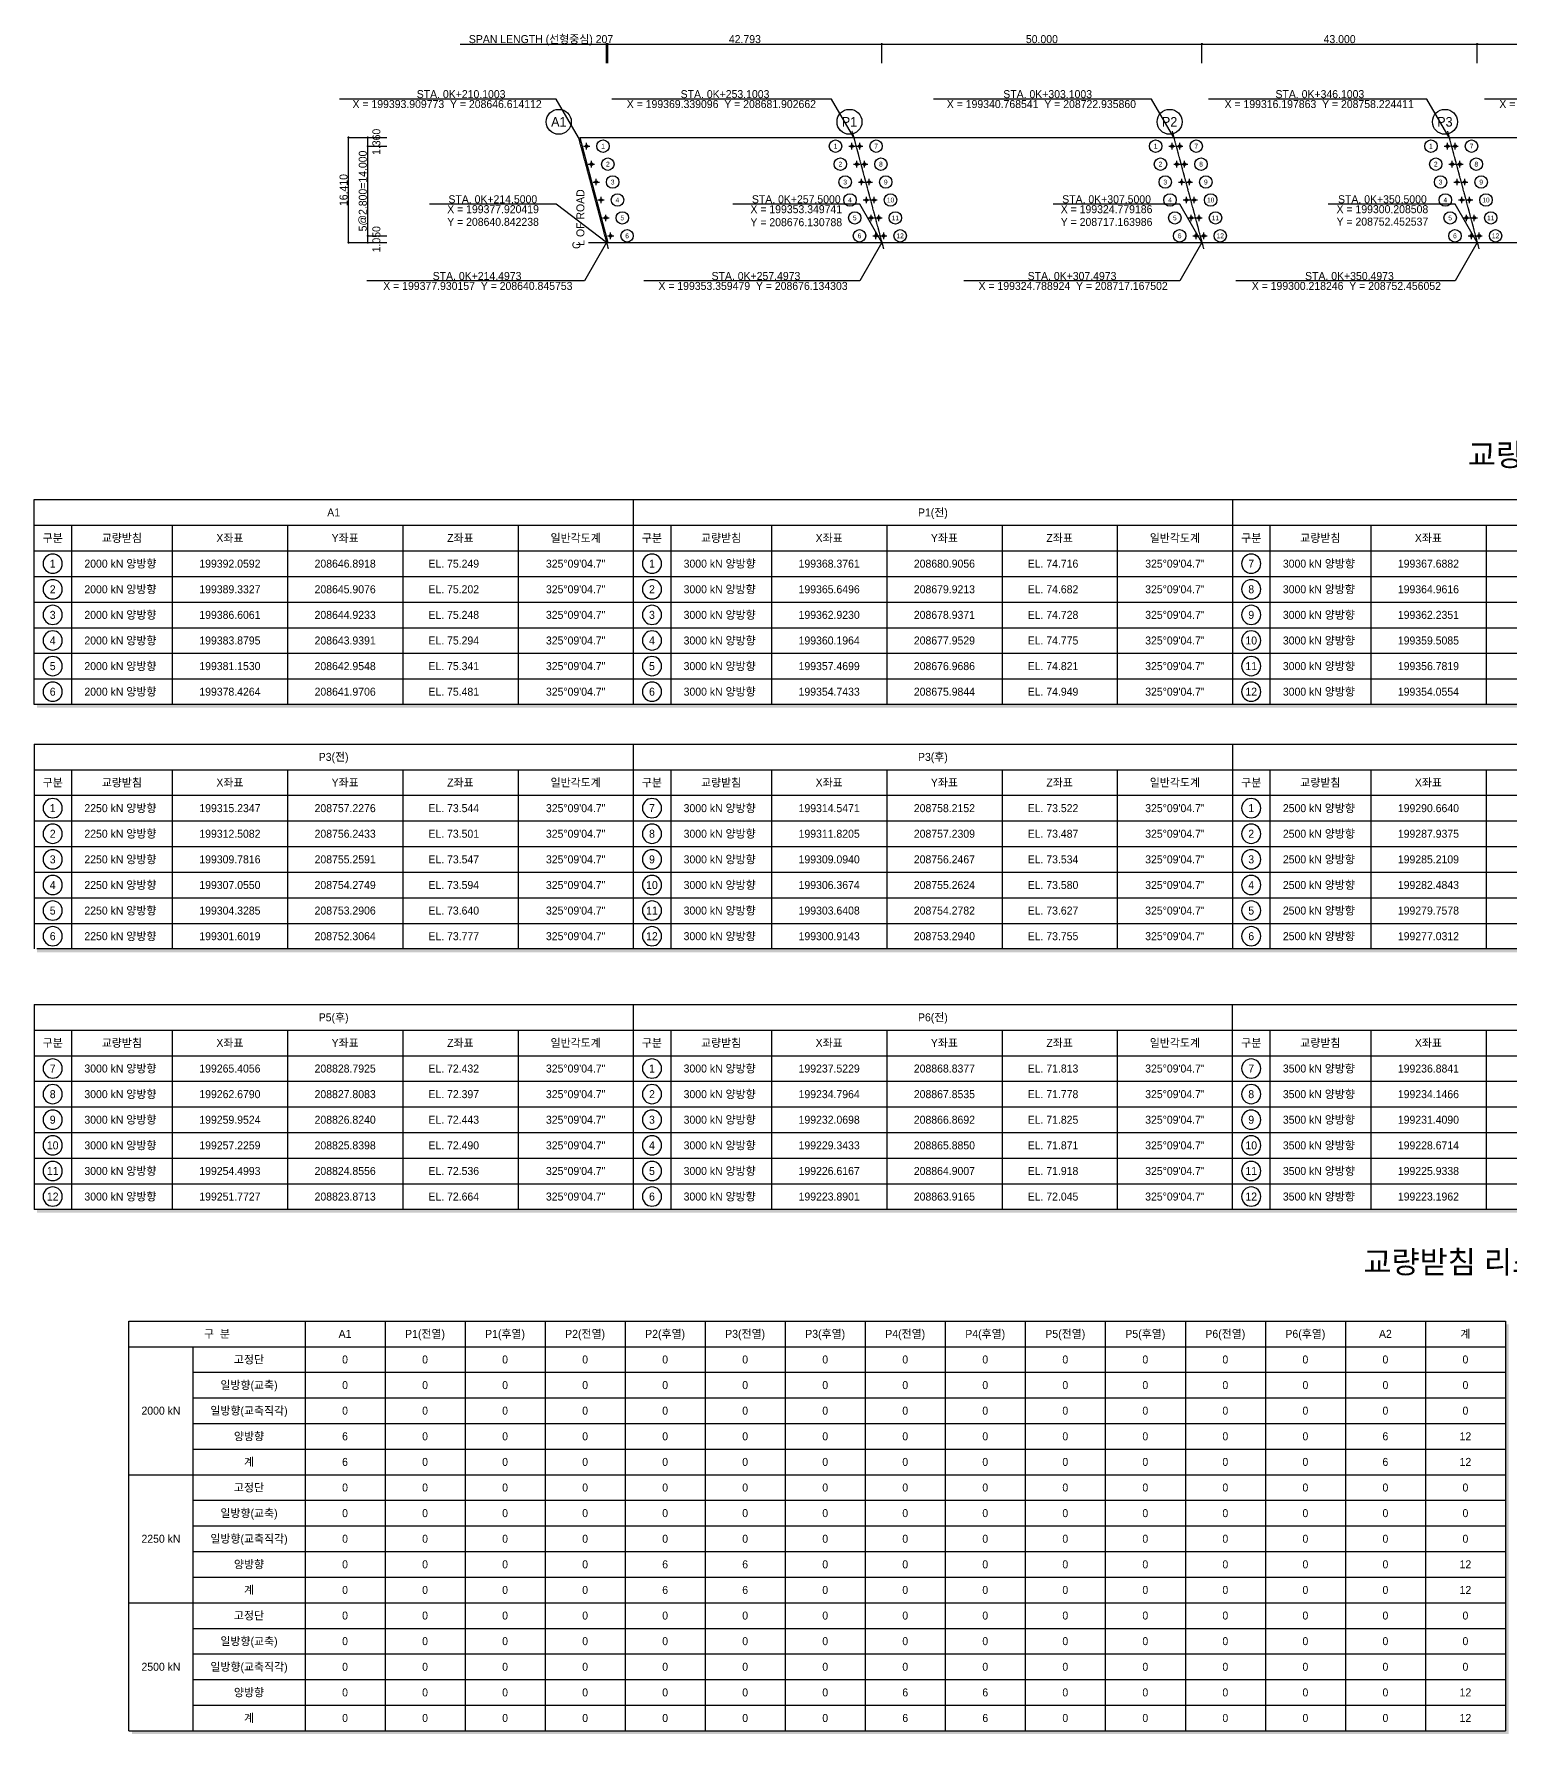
# Model space of a CAD drawing. Header units: metres. Extents: x 0 to 78075, y 0 to 44255.
# Drawn here: x 0 to 38450, y 0 to 44255 of the extents above; entities that cross this region are included whole.
import ezdxf
from ezdxf.enums import TextEntityAlignment as Align

# ---------------------------------------------------------------- set-up
doc = ezdxf.new("R2010")
doc.units = ezdxf.units.M
doc.header["$LTSCALE"] = 8
doc.linetypes.add('A-CENTR01', pattern=[2, 1.25, -0.25, 0.25, -0.25])
for name, color, linetype in [('CS-CNTL', 1, 'A-CENTR01'), ('CS-CONC-LEAN', 3, 'Continuous'), ('CS-CONC-MAJR', 4, 'Continuous'), ('CS-DIML', 1, 'Continuous'), ('CS-DIMT', 3, 'Continuous'), ('CS-LEAD', 1, 'Continuous'), ('CS-SYMB', 3, 'Continuous'), ('CS-TABL-LIN1', 4, 'Continuous'), ('CS-TABL-LIN2', 1, 'Continuous'), ('CS-TABL-TEX2', 3, 'Continuous'), ('CS-TEXT', 3, 'Continuous'), ('CZ-TEX1', 6, 'Continuous')]:
    doc.layers.add(name, color=color, linetype=linetype)
doc.styles.add('A_STANDARD', font='')
doc.styles.get('A_STANDARD').set_extended_font_data('Dotum')

# ---------------------------------------------------------------- blocks, each defined once
blk = doc.blocks.new('CXDIMDT2')
at = {"layer": 'CS-DIML', "const_width": 0.5}
blk.add_lwpolyline([(0.25, 0, 1), (-0.25, 0, 1)], format="xyb", close=True, dxfattribs=at)

msp = doc.modelspace()

# ---------------------------------------------------------------- linework, layer by layer
at = {"layer": 'CS-CNTL'}
for p, q in [((21294, 41728), (22116, 38659)), ((29627, 41728), (30449, 38659)), ((36794, 41728), (37616, 38659)), ((14172, 41561), (14949, 38659)), ((14439, 38824), (67870, 38824))]:
    msp.add_line(p, q, dxfattribs=at)
at = {"layer": 'CS-CONC-LEAN'}
for p, q in [((14303, 41334), (14469, 41334)), ((14386, 41251), (14386, 41418)), ((21210, 41334), (21377, 41334)), ((21294, 41251), (21294, 41418)), ((21411, 41334), (21578, 41334)), ((21494, 41251), (21494, 41418)), ((29544, 41334), (29710, 41334)), ((29627, 41251), (29627, 41418)), ((29744, 41334), (29911, 41334)), ((29828, 41251), (29828, 41418)), ((36710, 41334), (36877, 41334)), ((36794, 41251), (36794, 41418)), ((36911, 41334), (37078, 41334)), ((36994, 41251), (36994, 41418)), ((14428, 40868), (14594, 40868)), ((14511, 40784), (14511, 40951)), ((21335, 40868), (21502, 40868)), ((21419, 40784), (21419, 40951)), ((21536, 40868), (21703, 40868)), ((21619, 40784), (21619, 40951)), ((29669, 40868), (29835, 40868)), ((29752, 40784), (29752, 40951)), ((29869, 40868), (30036, 40868)), ((29953, 40784), (29953, 40951)), ((36835, 40868), (37002, 40868)), ((36919, 40784), (36919, 40951)), ((37036, 40868), (37203, 40868)), ((37119, 40784), (37119, 40951)), ((14553, 40401), (14719, 40401)), ((14636, 40318), (14636, 40484)), ((21460, 40401), (21627, 40401)), ((21544, 40318), (21544, 40484)), ((21661, 40401), (21828, 40401)), ((21744, 40318), (21744, 40484)), ((29794, 40401), (29960, 40401)), ((29877, 40318), (29877, 40484)), ((29994, 40401), (30161, 40401)), ((30078, 40318), (30078, 40484)), ((36960, 40401), (37127, 40401)), ((37044, 40318), (37044, 40484)), ((37161, 40401), (37328, 40401)), ((37244, 40318), (37244, 40484)), ((14678, 39934), (14844, 39934)), ((14761, 39851), (14761, 40018)), ((21585, 39934), (21752, 39934)), ((21669, 39851), (21669, 40018)), ((21786, 39934), (21953, 39934)), ((21869, 39851), (21869, 40018)), ((29919, 39934), (30085, 39934)), ((30002, 39851), (30002, 40018)), ((30119, 39934), (30286, 39934)), ((30203, 39851), (30203, 40018)), ((37085, 39934), (37252, 39934)), ((37169, 39851), (37169, 40018)), ((37286, 39934), (37453, 39934)), ((37369, 39851), (37369, 40018)), ((14803, 39468), (14969, 39468)), ((14886, 39384), (14886, 39551)), ((21710, 39468), (21877, 39468)), ((21794, 39384), (21794, 39551)), ((21911, 39468), (22078, 39468)), ((21994, 39384), (21994, 39551)), ((30044, 39468), (30210, 39468)), ((30127, 39384), (30127, 39551)), ((30244, 39468), (30411, 39468)), ((30328, 39384), (30328, 39551)), ((37211, 39468), (37377, 39468)), ((37294, 39384), (37294, 39551)), ((37411, 39468), (37578, 39468)), ((37494, 39384), (37494, 39551)), ((14928, 39001), (15094, 39001)), ((15011, 38918), (15011, 39084)), ((21836, 39001), (22002, 39001)), ((21919, 38918), (21919, 39084)), ((22036, 39001), (22203, 39001)), ((22120, 38918), (22120, 39084)), ((30169, 39001), (30336, 39001)), ((30252, 38918), (30252, 39084)), ((30369, 39001), (30536, 39001)), ((30453, 38918), (30453, 39084)), ((37336, 39001), (37502, 39001)), ((37419, 38918), (37419, 39084)), ((37536, 39001), (37703, 39001)), ((37619, 38918), (37619, 39084))]:
    msp.add_line(p, q, dxfattribs=at)
for centre in [(14386, 41334), (21294, 41334), (21494, 41334), (29627, 41334), (29828, 41334), (36794, 41334), (36994, 41334), (14511, 40868), (21419, 40868), (21619, 40868), (29752, 40868), (29953, 40868), (36919, 40868), (37119, 40868), (14636, 40401), (21544, 40401), (21744, 40401), (29877, 40401), (30078, 40401), (37044, 40401), (37244, 40401), (14761, 39934), (21669, 39934), (21869, 39934), (30002, 39934), (30203, 39934), (37169, 39934), (37369, 39934), (14886, 39468), (21794, 39468), (21994, 39468), (30127, 39468), (30328, 39468), (37294, 39468), (37494, 39468), (15011, 39001), (21919, 39001), (22120, 39001), (30252, 39001), (30453, 39001), (37419, 39001), (37619, 39001)]:
    msp.add_circle(centre, 33.3, dxfattribs=at)
for points in [[(14303, 41334), (14328, 41326), (14303, 41334), (14328, 41343)], [(14386, 41418), (14378, 41393), (14386, 41418), (14394, 41393)], [(14386, 41251), (14378, 41276), (14386, 41251), (14394, 41276)], [(14469, 41334), (14444, 41326), (14469, 41334), (14444, 41343)], [(21210, 41334), (21235, 41326), (21210, 41334), (21235, 41343)], [(21294, 41418), (21285, 41393), (21294, 41418), (21302, 41393)], [(21294, 41251), (21285, 41276), (21294, 41251), (21302, 41276)], [(21377, 41334), (21352, 41326), (21377, 41334), (21352, 41343)], [(21411, 41334), (21436, 41326), (21411, 41334), (21436, 41343)], [(21494, 41418), (21486, 41393), (21494, 41418), (21503, 41393)], [(21494, 41251), (21486, 41276), (21494, 41251), (21503, 41276)], [(21578, 41334), (21553, 41326), (21578, 41334), (21553, 41343)], [(29544, 41334), (29569, 41326), (29544, 41334), (29569, 41343)], [(29627, 41418), (29619, 41393), (29627, 41418), (29635, 41393)], [(29627, 41251), (29619, 41276), (29627, 41251), (29635, 41276)], [(29710, 41334), (29685, 41326), (29710, 41334), (29685, 41343)], [(29744, 41334), (29769, 41326), (29744, 41334), (29769, 41343)], [(29828, 41418), (29819, 41393), (29828, 41418), (29836, 41393)], [(29828, 41251), (29819, 41276), (29828, 41251), (29836, 41276)], [(29911, 41334), (29886, 41326), (29911, 41334), (29886, 41343)], [(36710, 41334), (36735, 41326), (36710, 41334), (36735, 41343)], [(36794, 41418), (36785, 41393), (36794, 41418), (36802, 41393)], [(36794, 41251), (36785, 41276), (36794, 41251), (36802, 41276)], [(36877, 41334), (36852, 41326), (36877, 41334), (36852, 41343)], [(36911, 41334), (36936, 41326), (36911, 41334), (36936, 41343)], [(36994, 41418), (36986, 41393), (36994, 41418), (37003, 41393)], [(36994, 41251), (36986, 41276), (36994, 41251), (37003, 41276)], [(37078, 41334), (37053, 41326), (37078, 41334), (37053, 41343)], [(14428, 40868), (14453, 40859), (14428, 40868), (14453, 40876)], [(14511, 40951), (14503, 40926), (14511, 40951), (14519, 40926)], [(14511, 40784), (14503, 40809), (14511, 40784), (14519, 40809)], [(14594, 40868), (14569, 40859), (14594, 40868), (14569, 40876)], [(21335, 40868), (21360, 40859), (21335, 40868), (21360, 40876)], [(21419, 40951), (21410, 40926), (21419, 40951), (21427, 40926)], [(21419, 40784), (21410, 40809), (21419, 40784), (21427, 40809)], [(21502, 40868), (21477, 40859), (21502, 40868), (21477, 40876)], [(21536, 40868), (21561, 40859), (21536, 40868), (21561, 40876)], [(21619, 40951), (21611, 40926), (21619, 40951), (21628, 40926)], [(21619, 40784), (21611, 40809), (21619, 40784), (21628, 40809)], [(21703, 40868), (21678, 40859), (21703, 40868), (21678, 40876)], [(29669, 40868), (29694, 40859), (29669, 40868), (29694, 40876)], [(29752, 40951), (29744, 40926), (29752, 40951), (29760, 40926)], [(29752, 40784), (29744, 40809), (29752, 40784), (29760, 40809)], [(29835, 40868), (29810, 40859), (29835, 40868), (29810, 40876)], [(29869, 40868), (29894, 40859), (29869, 40868), (29894, 40876)], [(29953, 40951), (29944, 40926), (29953, 40951), (29961, 40926)], [(29953, 40784), (29944, 40809), (29953, 40784), (29961, 40809)], [(30036, 40868), (30011, 40859), (30036, 40868), (30011, 40876)], [(36835, 40868), (36860, 40859), (36835, 40868), (36860, 40876)], [(36919, 40951), (36910, 40926), (36919, 40951), (36927, 40926)], [(36919, 40784), (36910, 40809), (36919, 40784), (36927, 40809)], [(37002, 40868), (36977, 40859), (37002, 40868), (36977, 40876)], [(37036, 40868), (37061, 40859), (37036, 40868), (37061, 40876)], [(37119, 40951), (37111, 40926), (37119, 40951), (37128, 40926)], [(37119, 40784), (37111, 40809), (37119, 40784), (37128, 40809)], [(37203, 40868), (37178, 40859), (37203, 40868), (37178, 40876)], [(14553, 40401), (14578, 40393), (14553, 40401), (14578, 40409)], [(14636, 40484), (14628, 40459), (14636, 40484), (14644, 40459)], [(14636, 40318), (14628, 40343), (14636, 40318), (14644, 40343)], [(14719, 40401), (14694, 40393), (14719, 40401), (14694, 40409)], [(21460, 40401), (21485, 40393), (21460, 40401), (21485, 40409)], [(21544, 40484), (21535, 40459), (21544, 40484), (21552, 40459)], [(21544, 40318), (21535, 40343), (21544, 40318), (21552, 40343)], [(21627, 40401), (21602, 40393), (21627, 40401), (21602, 40409)], [(21661, 40401), (21686, 40393), (21661, 40401), (21686, 40409)], [(21744, 40484), (21736, 40459), (21744, 40484), (21753, 40459)], [(21744, 40318), (21736, 40343), (21744, 40318), (21753, 40343)], [(21828, 40401), (21803, 40393), (21828, 40401), (21803, 40409)], [(29794, 40401), (29819, 40393), (29794, 40401), (29819, 40409)], [(29877, 40484), (29869, 40459), (29877, 40484), (29885, 40459)], [(29877, 40318), (29869, 40343), (29877, 40318), (29885, 40343)], [(29960, 40401), (29935, 40393), (29960, 40401), (29935, 40409)], [(29994, 40401), (30019, 40393), (29994, 40401), (30019, 40409)], [(30078, 40484), (30069, 40459), (30078, 40484), (30086, 40459)], [(30078, 40318), (30069, 40343), (30078, 40318), (30086, 40343)], [(30161, 40401), (30136, 40393), (30161, 40401), (30136, 40409)], [(36960, 40401), (36985, 40393), (36960, 40401), (36985, 40409)], [(37044, 40484), (37035, 40459), (37044, 40484), (37052, 40459)], [(37044, 40318), (37035, 40343), (37044, 40318), (37052, 40343)], [(37127, 40401), (37102, 40393), (37127, 40401), (37102, 40409)], [(37161, 40401), (37186, 40393), (37161, 40401), (37186, 40409)], [(37244, 40484), (37236, 40459), (37244, 40484), (37253, 40459)], [(37244, 40318), (37236, 40343), (37244, 40318), (37253, 40343)], [(37328, 40401), (37303, 40393), (37328, 40401), (37303, 40409)], [(14678, 39934), (14703, 39926), (14678, 39934), (14703, 39943)], [(14761, 40018), (14753, 39993), (14761, 40018), (14769, 39993)], [(14761, 39851), (14753, 39876), (14761, 39851), (14769, 39876)], [(14844, 39934), (14819, 39926), (14844, 39934), (14819, 39943)], [(21585, 39934), (21610, 39926), (21585, 39934), (21610, 39943)], [(21669, 40018), (21660, 39993), (21669, 40018), (21677, 39993)], [(21669, 39851), (21660, 39876), (21669, 39851), (21677, 39876)], [(21752, 39934), (21727, 39926), (21752, 39934), (21727, 39943)], [(21786, 39934), (21811, 39926), (21786, 39934), (21811, 39943)], [(21869, 40018), (21861, 39993), (21869, 40018), (21878, 39993)], [(21869, 39851), (21861, 39876), (21869, 39851), (21878, 39876)], [(21953, 39934), (21928, 39926), (21953, 39934), (21928, 39943)], [(29919, 39934), (29944, 39926), (29919, 39934), (29944, 39943)], [(30002, 40018), (29994, 39993), (30002, 40018), (30010, 39993)], [(30002, 39851), (29994, 39876), (30002, 39851), (30010, 39876)], [(30085, 39934), (30060, 39926), (30085, 39934), (30060, 39943)], [(30119, 39934), (30144, 39926), (30119, 39934), (30144, 39943)], [(30203, 40018), (30194, 39993), (30203, 40018), (30211, 39993)], [(30203, 39851), (30194, 39876), (30203, 39851), (30211, 39876)], [(30286, 39934), (30261, 39926), (30286, 39934), (30261, 39943)], [(37085, 39934), (37110, 39926), (37085, 39934), (37110, 39943)], [(37169, 40018), (37160, 39993), (37169, 40018), (37177, 39993)], [(37169, 39851), (37160, 39876), (37169, 39851), (37177, 39876)], [(37252, 39934), (37227, 39926), (37252, 39934), (37227, 39943)], [(37286, 39934), (37311, 39926), (37286, 39934), (37311, 39943)], [(37369, 40018), (37361, 39993), (37369, 40018), (37378, 39993)], [(37369, 39851), (37361, 39876), (37369, 39851), (37378, 39876)], [(37453, 39934), (37428, 39926), (37453, 39934), (37428, 39943)], [(14803, 39468), (14828, 39459), (14803, 39468), (14828, 39476)], [(14886, 39551), (14878, 39526), (14886, 39551), (14894, 39526)], [(14886, 39384), (14878, 39409), (14886, 39384), (14894, 39409)], [(14969, 39468), (14944, 39459), (14969, 39468), (14944, 39476)], [(21710, 39468), (21735, 39459), (21710, 39468), (21735, 39476)], [(21794, 39551), (21785, 39526), (21794, 39551), (21802, 39526)], [(21794, 39384), (21785, 39409), (21794, 39384), (21802, 39409)], [(21877, 39468), (21852, 39459), (21877, 39468), (21852, 39476)], [(21911, 39468), (21936, 39459), (21911, 39468), (21936, 39476)], [(21994, 39551), (21986, 39526), (21994, 39551), (22003, 39526)], [(21994, 39384), (21986, 39409), (21994, 39384), (22003, 39409)], [(22078, 39468), (22053, 39459), (22078, 39468), (22053, 39476)], [(30044, 39468), (30069, 39459), (30044, 39468), (30069, 39476)], [(30127, 39551), (30119, 39526), (30127, 39551), (30135, 39526)], [(30127, 39384), (30119, 39409), (30127, 39384), (30135, 39409)], [(30210, 39468), (30185, 39459), (30210, 39468), (30185, 39476)], [(30244, 39468), (30269, 39459), (30244, 39468), (30269, 39476)], [(30328, 39551), (30319, 39526), (30328, 39551), (30336, 39526)], [(30328, 39384), (30319, 39409), (30328, 39384), (30336, 39409)], [(30411, 39468), (30386, 39459), (30411, 39468), (30386, 39476)], [(37211, 39468), (37236, 39459), (37211, 39468), (37236, 39476)], [(37294, 39551), (37286, 39526), (37294, 39551), (37302, 39526)], [(37294, 39384), (37286, 39409), (37294, 39384), (37302, 39409)], [(37377, 39468), (37352, 39459), (37377, 39468), (37352, 39476)], [(37411, 39468), (37436, 39459), (37411, 39468), (37436, 39476)], [(37494, 39551), (37486, 39526), (37494, 39551), (37503, 39526)], [(37494, 39384), (37486, 39409), (37494, 39384), (37503, 39409)], [(37578, 39468), (37553, 39459), (37578, 39468), (37553, 39476)], [(14928, 39001), (14953, 38993), (14928, 39001), (14953, 39009)], [(15011, 39084), (15003, 39059), (15011, 39084), (15019, 39059)], [(15094, 39001), (15069, 38993), (15094, 39001), (15069, 39009)], [(21836, 39001), (21861, 38993), (21836, 39001), (21861, 39009)], [(21919, 39084), (21911, 39059), (21919, 39084), (21927, 39059)], [(22002, 39001), (21977, 38993), (22002, 39001), (21977, 39009)], [(22036, 39001), (22061, 38993), (22036, 39001), (22061, 39009)], [(22120, 39084), (22111, 39059), (22120, 39084), (22128, 39059)], [(22203, 39001), (22178, 38993), (22203, 39001), (22178, 39009)], [(30169, 39001), (30194, 38993), (30169, 39001), (30194, 39009)], [(30252, 39084), (30244, 39059), (30252, 39084), (30261, 39059)], [(30336, 39001), (30311, 38993), (30336, 39001), (30311, 39009)], [(30369, 39001), (30394, 38993), (30369, 39001), (30394, 39009)], [(30453, 39084), (30444, 39059), (30453, 39084), (30461, 39059)], [(30536, 39001), (30511, 38993), (30536, 39001), (30511, 39009)], [(37336, 39001), (37361, 38993), (37336, 39001), (37361, 39009)], [(37419, 39084), (37411, 39059), (37419, 39084), (37427, 39059)], [(37502, 39001), (37477, 38993), (37502, 39001), (37477, 39009)], [(37536, 39001), (37561, 38993), (37536, 39001), (37561, 39009)], [(37619, 39084), (37611, 39059), (37619, 39084), (37628, 39059)], [(37703, 39001), (37678, 38993), (37703, 39001), (37678, 39009)], [(15011, 38918), (15003, 38943), (15011, 38918), (15019, 38943)], [(21919, 38918), (21911, 38943), (21919, 38918), (21927, 38943)], [(22120, 38918), (22111, 38943), (22120, 38918), (22128, 38943)], [(30252, 38918), (30244, 38943), (30252, 38918), (30261, 38943)], [(30453, 38918), (30444, 38943), (30453, 38918), (30461, 38943)], [(37419, 38918), (37411, 38943), (37419, 38918), (37427, 38943)], [(37619, 38918), (37611, 38943), (37619, 38918), (37628, 38943)]]:
    msp.add_solid(points, dxfattribs=at)
at = {"layer": 'CS-CONC-MAJR'}
for p, q in [((14206, 41561), (59505, 41561)), ((14206, 41561), (14573, 40193)), ((14206, 41561), (59496, 41561)), ((14573, 40193), (14939, 38826)), ((14939, 38826), (60238, 38826))]:
    msp.add_line(p, q, dxfattribs=at)
at = {"layer": 'CS-DIML'}
for p, q in [((11093, 43993), (14905, 43993)), ((14905, 43493), (14905, 44018)), ((14905, 43993), (14939, 43993)), ((14939, 43493), (14939, 44018)), ((14939, 43993), (22072, 43993)), ((22072, 43493), (22072, 44018)), ((22072, 43993), (30405, 43993)), ((30405, 43493), (30405, 44018)), ((30405, 43993), (37572, 43993)), ((37572, 43493), (37572, 44018)), ((37572, 43993), (44738, 43993)), ((13594, 42561), (7949, 42561)), ((14172, 41561), (13594, 42561)), ((20761, 42561), (15042, 42561)), ((21338, 41561), (20761, 42561)), ((29094, 42561), (23417, 42561)), ((29672, 41561), (29094, 42561)), ((36261, 42561), (30579, 42561)), ((36838, 41561), (36261, 42561)), ((43428, 42561), (37762, 42561)), ((8187, 38826), (8187, 41561)), ((8187, 41561), (8687, 41561)), ((8687, 41334), (8687, 41561)), ((8687, 41561), (9187, 41561)), ((8687, 39001), (8687, 41334)), ((8687, 41334), (9187, 41334)), ((13594, 39824), (10294, 39824)), ((14905, 38824), (13594, 39824)), ((21494, 39824), (18194, 39824)), ((22072, 38824), (21494, 39824)), ((29828, 39824), (26528, 39824)), ((30405, 38824), (29828, 39824)), ((36994, 39824), (33694, 39824)), ((37572, 38824), (36994, 39824)), ((8687, 38826), (8687, 39001)), ((8687, 39001), (9187, 39001)), ((8187, 38826), (9187, 38826)), ((8504, 38826), (8687, 38826)), ((14904, 38826), (14327, 37826)), ((22071, 38826), (21494, 37826)), ((30404, 38826), (29827, 37826)), ((37571, 38826), (36994, 37826)), ((14327, 37826), (8665, 37826)), ((21494, 37826), (15878, 37826)), ((29827, 37826), (24208, 37826)), ((36994, 37826), (31290, 37826))]:
    msp.add_line(p, q, dxfattribs=at)
for points in [[(14172, 41561), (14133, 41665), (14172, 41561), (14101, 41647)], [(21338, 41561), (21299, 41665), (21338, 41561), (21267, 41647)], [(29672, 41561), (29633, 41665), (29672, 41561), (29601, 41647)], [(36838, 41561), (36799, 41665), (36838, 41561), (36767, 41647)], [(14905, 38824), (14829, 38905), (14905, 38824), (14806, 38876)], [(14904, 38826), (14834, 38740), (14904, 38826), (14865, 38721)], [(22071, 38826), (22000, 38740), (22071, 38826), (22032, 38721)], [(22072, 38824), (22032, 38929), (22072, 38824), (22001, 38910)], [(30405, 38824), (30366, 38929), (30405, 38824), (30334, 38910)], [(30404, 38826), (30334, 38740), (30404, 38826), (30365, 38721)], [(37571, 38826), (37500, 38740), (37571, 38826), (37532, 38721)], [(37572, 38824), (37532, 38929), (37572, 38824), (37501, 38910)]]:
    msp.add_solid(points, dxfattribs=at)
at = {"layer": 'CS-LEAD'}
for centre in [(13662, 41969), (21229, 41969), (29562, 41969), (36729, 41969)]:
    msp.add_circle(centre, 325, dxfattribs=at)
at = {"layer": 'CS-SYMB'}
for centre in [(14814, 41334), (20866, 41334), (21922, 41334), (29199, 41334), (30256, 41334), (36366, 41334), (37422, 41334), (14939, 40868), (20991, 40868), (22047, 40868), (29324, 40868), (30381, 40868), (36491, 40868), (37547, 40868), (15064, 40401), (21116, 40401), (22173, 40401), (29449, 40401), (30506, 40401), (36616, 40401), (37672, 40401), (15189, 39934), (21241, 39934), (22298, 39934), (29574, 39934), (30631, 39934), (36741, 39934), (37798, 39934), (15314, 39468), (21366, 39468), (22423, 39468), (29699, 39468), (30756, 39468), (36866, 39468), (37923, 39468), (15439, 39001), (21491, 39001), (22548, 39001), (29824, 39001), (30881, 39001), (36991, 39001), (38048, 39001)]:
    msp.add_circle(centre, 162, dxfattribs=at)
at = {"layer": 'CS-TABL-LIN1'}
for p, q in [((0, 32134), (62400, 32134)), ((0, 26800), (0, 32134)), ((0, 31467), (62400, 31467)), ((0, 25769), (46800, 25769)), ((0, 25769), (0, 20436)), ((0, 25102), (46800, 25102)), ((0, 18991), (31200, 18991)), ((0, 18991), (0, 13657)), ((31200, 18991), (62400, 18991)), ((0, 18324), (31200, 18324)), ((31200, 18324), (62400, 18324)), ((62325, 13657), (0, 13657)), ((62400, 13657), (31200, 13657)), ((2472, 10083), (38305, 10083)), ((2472, 83), (38305, 83))]:
    msp.add_line(p, q, dxfattribs=at)
msp.add_lwpolyline([(2472, 83), (2472, 10750), (38305, 10750), (38305, 83)], dxfattribs=at)
for points in [[(75, 13657), (62400, 13657), (75, 13574), (62400, 13574)], [(38305, 10667), (38388, 10667), (38305, 83), (38388, 83)], [(2555, 83), (38388, 83), (2555, 0), (38388, 0)]]:
    msp.add_solid(points, dxfattribs=at)
at = {"layer": 'CS-TABL-LIN2'}
for p, q in [((15600, 32134), (15600, 26800)), ((31200, 32134), (31200, 26800)), ((975, 31467), (975, 26800)), ((3600, 31467), (3600, 26800)), ((6600, 31467), (6600, 26800)), ((9600, 31467), (9600, 26800)), ((12600, 31467), (12600, 26800)), ((16575, 31467), (16575, 26800)), ((19200, 31467), (19200, 26800)), ((22200, 31467), (22200, 26800)), ((25200, 31467), (25200, 26800)), ((28200, 31467), (28200, 26800)), ((32175, 31467), (32175, 26800)), ((34800, 31467), (34800, 26800)), ((37800, 31467), (37800, 26800)), ((0, 30800), (62400, 30800)), ((0, 30134), (62400, 30134)), ((0, 29467), (62400, 29467)), ((0, 28800), (62400, 28800)), ((0, 28134), (62400, 28134)), ((0, 27467), (62400, 27467)), ((62400, 26800), (0, 26800)), ((15600, 25769), (15600, 20436)), ((31200, 25769), (31200, 20436)), ((975, 25102), (975, 20436)), ((3600, 25102), (3600, 20436)), ((6600, 25102), (6600, 20436)), ((9600, 25102), (9600, 20436)), ((12600, 25102), (12600, 20436)), ((16575, 25102), (16575, 20436)), ((19200, 25102), (19200, 20436)), ((22200, 25102), (22200, 20436)), ((25200, 25102), (25200, 20436)), ((28200, 25102), (28200, 20436)), ((32175, 25102), (32175, 20436)), ((34800, 25102), (34800, 20436)), ((37800, 25102), (37800, 20436)), ((0, 24436), (46800, 24436)), ((0, 23769), (46800, 23769)), ((0, 23102), (46800, 23102)), ((0, 22436), (46800, 22436)), ((0, 21769), (46800, 21769)), ((0, 21102), (46800, 21102)), ((46800, 20436), (75, 20436)), ((15600, 18991), (15600, 13657)), ((31200, 13657), (31200, 18991)), ((975, 18324), (975, 13657)), ((3600, 18324), (3600, 13657)), ((6600, 18324), (6600, 13657)), ((9600, 18324), (9600, 13657)), ((12600, 18324), (12600, 13657)), ((16575, 18324), (16575, 13657)), ((19200, 18324), (19200, 13657)), ((22200, 18324), (22200, 13657)), ((25200, 18324), (25200, 13657)), ((28200, 18324), (28200, 13657)), ((32175, 18324), (32175, 13657)), ((34800, 18324), (34800, 13657)), ((37800, 18324), (37800, 13657)), ((0, 17657), (31200, 17657)), ((31200, 17657), (62400, 17657)), ((0, 16991), (31200, 16991)), ((31200, 16991), (62400, 16991)), ((0, 16324), (31200, 16324)), ((31200, 16324), (62400, 16324)), ((0, 15657), (31200, 15657)), ((31200, 15657), (62400, 15657)), ((0, 14991), (31200, 14991)), ((31200, 14991), (62400, 14991)), ((0, 14324), (31200, 14324)), ((31200, 14324), (62400, 14324)), ((7055, 10750), (7055, 83)), ((9138, 10750), (9138, 83)), ((11222, 10750), (11222, 83)), ((13305, 10750), (13305, 83)), ((15388, 10750), (15388, 83)), ((17472, 10750), (17472, 83)), ((19555, 10750), (19555, 83)), ((21638, 10750), (21638, 83)), ((23722, 10750), (23722, 83)), ((25805, 10750), (25805, 83)), ((27888, 10750), (27888, 83)), ((29972, 10750), (29972, 83)), ((32055, 10750), (32055, 83)), ((34138, 10750), (34138, 83)), ((36222, 10750), (36222, 83)), ((4138, 10083), (4138, 83)), ((4138, 9417), (38305, 9417)), ((4138, 8750), (38305, 8750)), ((4138, 8083), (38305, 8083)), ((4138, 7417), (38305, 7417)), ((2472, 6750), (38305, 6750)), ((4138, 6083), (38305, 6083)), ((4138, 5417), (38305, 5417)), ((4138, 4750), (38305, 4750)), ((4138, 4083), (38305, 4083)), ((2472, 3417), (38305, 3417)), ((4138, 2750), (38305, 2750)), ((4138, 2083), (38305, 2083)), ((4138, 1417), (38305, 1417)), ((4138, 750), (38305, 750))]:
    msp.add_line(p, q, dxfattribs=at)
for centre in [(487, 30467), (16087, 30467), (31687, 30467), (487, 29800), (16087, 29800), (31687, 29800), (487, 29134), (16087, 29134), (31687, 29134), (487, 28467), (16087, 28467), (31687, 28467), (487, 27800), (16087, 27800), (31687, 27800), (487, 27134), (16087, 27134), (31687, 27134), (487, 24102), (16087, 24102), (31687, 24102), (487, 23436), (16087, 23436), (31687, 23436), (487, 22769), (16087, 22769), (31687, 22769), (487, 22102), (16087, 22102), (31687, 22102), (487, 21436), (16087, 21436), (31687, 21436), (487, 20769), (16087, 20769), (31687, 20769), (487, 17324), (16087, 17324), (31687, 17324), (487, 16657), (16087, 16657), (31687, 16657), (487, 15991), (16087, 15991), (31687, 15991), (487, 15324), (16087, 15324), (31687, 15324), (487, 14657), (16087, 14657), (31687, 14657), (487, 13991), (16087, 13991), (31687, 13991)]:
    msp.add_ellipse(centre, major_axis=(0, 250), ratio=1, start_param=4.712389, end_param=10.995574, dxfattribs=at)
for points in [[(75, 26800), (62475, 26800), (75, 26717), (62475, 26717)], [(75, 20436), (46875, 20436), (75, 20352), (46875, 20352)]]:
    msp.add_solid(points, dxfattribs=at)

# ---------------------------------------------------------------- block references
at = {"layer": 'CS-SYMB', "xscale": 55.00000000014228, "yscale": 55.00000000014228, "zscale": 55.00000000014228, "rotation": 34.84868499988539}
for p in [(14905, 43993), (14939, 43993), (22072, 43993), (30405, 43993), (37572, 43993), (8187, 41561), (8687, 41561), (8687, 41334), (8687, 39001), (8187, 38826), (8687, 38826)]:
    msp.add_blockref('CXDIMDT2', p, dxfattribs=at)

# ---------------------------------------------------------------- texts
at = {"layer": 'CS-DIMT', "style": 'A_STANDARD'}
for s, height, p in [('SPAN LENGTH (선형중심) 207', 208.33, (13199, 44018)), ('42.793', 208.3, (18506, 44018)), ('50.000', 208.3, (26238, 44018)), ('43.000', 208.3, (33988, 44018)), ('STA. 0K+210.1003', 208.33, (11119, 42586)), ('STA. 0K+253.1003', 208.33, (17989, 42586)), ('STA. 0K+303.1003', 208.33, (26388, 42586)), ('STA. 0K+346.1003', 208.33, (33474, 42586)), ('STA. 0K+214.5000', 208.33, (11944, 39849)), ('STA. 0K+257.5000', 208.33, (19844, 39849)), ('STA. 0K+307.5000', 208.33, (27922, 39849)), ('STA. 0K+350.5000', 208.33, (35102, 39849)), ('STA. 0K+214.4973', 208.33, (11534, 37851)), ('STA. 0K+257.4973', 208.33, (18794, 37851)), ('STA. 0K+307.4973', 208.33, (27023, 37851)), ('STA. 0K+350.4973', 208.33, (34244, 37851))]:
    msp.add_text(s, height=height, dxfattribs=at).set_placement(p, align=Align.CENTER)
for s, p in [('X = 199393.909773  Y = 208646.614112', (10754, 42536)), ('X = 199369.339096  Y = 208681.902662', (17894, 42536)), ('X = 199340.768541  Y = 208722.935860', (26225, 42536)), ('X = 199316.197863  Y = 208758.224411', (33456, 42536)), ('X = 199291.627185  Y = 208793.512962', (40609, 42536)), ('X = 199377.920419', (11950, 39799)), ('Y = 208640.842238', (11950, 39469)), ('X = 199353.349741', (19844, 39799)), ('Y = 208676.130788', (19844, 39460)), ('X = 199324.779186', (27922, 39799)), ('Y = 208717.163986', (27922, 39467)), ('X = 199300.208508', (35102, 39799)), ('Y = 208752.452537', (35102, 39475)), ('X = 199377.930157  Y = 208640.845753', (11555, 37801)), ('X = 199353.359479  Y = 208676.134303', (18718, 37801)), ('X = 199324.788924  Y = 208717.167502', (27051, 37801)), ('X = 199300.218246  Y = 208752.456052', (34164, 37801))]:
    msp.add_text(s, height=208.33, dxfattribs=at).set_placement(p, align=Align.TOP_CENTER)
for s, height, p in [('1.360', 208.3, (9016, 41448)), ('5@2.800=14.000', 208.33, (8662, 40168)), ('16.410', 208.3, (8162, 40193)), ('1.050', 208.3, (9016, 38913))]:
    msp.add_text(s, height=height, rotation=90, dxfattribs=at).set_placement(p, align=Align.CENTER)
at = {"layer": 'CS-SYMB', "style": 'A_STANDARD'}
for s, p in [('1', (14814, 41272)), ('1', (20866, 41272)), ('7', (21922, 41272)), ('1', (29199, 41272)), ('7', (30256, 41272)), ('1', (36366, 41272)), ('7', (37422, 41272)), ('2', (14939, 40805)), ('2', (20991, 40805)), ('8', (22047, 40805)), ('2', (29324, 40805)), ('8', (30381, 40805)), ('2', (36491, 40805)), ('8', (37547, 40805)), ('3', (15064, 40338)), ('3', (21116, 40338)), ('9', (22173, 40338)), ('3', (29449, 40338)), ('9', (30506, 40338)), ('3', (36616, 40338)), ('9', (37672, 40338)), ('4', (15189, 39872)), ('4', (21241, 39872)), ('10', (22298, 39872)), ('4', (29574, 39872)), ('10', (30631, 39872)), ('4', (36741, 39872)), ('10', (37798, 39872)), ('5', (15314, 39405)), ('5', (21366, 39405)), ('11', (22423, 39405)), ('5', (29699, 39405)), ('11', (30756, 39405)), ('5', (36866, 39405)), ('11', (37923, 39405)), ('6', (15439, 38938)), ('6', (21491, 38938)), ('12', (22548, 38938)), ('6', (29824, 38938)), ('12', (30881, 38938)), ('6', (36991, 38938)), ('12', (38048, 38938))]:
    msp.add_text(s, height=125, dxfattribs=at).set_placement(p, align=Align.CENTER)
at = {"layer": 'CS-TABL-TEX2', "style": 'A_STANDARD'}
for s, height, p in [('A1', 208.3, (7800, 31800)), ('P1(전)', 208.3, (23400, 31800)), ('구분', 208.3, (487, 31134)), ('교량받침', 208.3, (2287, 31134)), ('X좌표', 208.3, (5100, 31134)), ('Y좌표', 208.3, (8100, 31134)), ('Z좌표', 208.3, (11100, 31134)), ('일반각도계', 208.3, (14100, 31134)), ('구분', 208.3, (16087, 31134)), ('교량받침', 208.3, (17887, 31134)), ('X좌표', 208.3, (20700, 31134)), ('Y좌표', 208.3, (23700, 31134)), ('Z좌표', 208.3, (26700, 31134)), ('일반각도계', 208.3, (29700, 31134)), ('구분', 208.3, (31687, 31134)), ('교량받침', 208.3, (33487, 31134)), ('X좌표', 208.3, (36300, 31134)), ('1', 208, (487, 30467)), ('2000 kN 양방향 ', 208.33, (2287, 30467)), ('199392.0592', 208.33, (5100, 30467)), ('208646.8918', 208.33, (8100, 30467)), ('325%%d09\'04.7"', 208.33, (14100, 30467)), ('1', 208, (16087, 30467)), ('3000 kN 양방향 ', 208.33, (17887, 30467)), ('199368.3761', 208.33, (20700, 30467)), ('208680.9056', 208.33, (23700, 30467)), ('325%%d09\'04.7"', 208.33, (29700, 30467)), ('7', 208, (31687, 30467)), ('3000 kN 양방향 ', 208.33, (33487, 30467)), ('199367.6882', 208.33, (36300, 30467)), ('2', 208, (487, 29800)), ('2000 kN 양방향 ', 208.33, (2287, 29800)), ('199389.3327', 208.33, (5100, 29800)), ('208645.9076', 208.33, (8100, 29800)), ('325%%d09\'04.7"', 208.33, (14100, 29800)), ('2', 208, (16087, 29800)), ('3000 kN 양방향 ', 208.33, (17887, 29800)), ('199365.6496', 208.33, (20700, 29800)), ('208679.9213', 208.33, (23700, 29800)), ('325%%d09\'04.7"', 208.33, (29700, 29800)), ('8', 208, (31687, 29800)), ('3000 kN 양방향 ', 208.33, (33487, 29800)), ('199364.9616', 208.33, (36300, 29800)), ('3', 208, (487, 29134)), ('2000 kN 양방향 ', 208.33, (2287, 29134)), ('199386.6061', 208.33, (5100, 29134)), ('208644.9233', 208.33, (8100, 29134)), ('325%%d09\'04.7"', 208.33, (14100, 29134)), ('3', 208, (16087, 29134)), ('3000 kN 양방향 ', 208.33, (17887, 29134)), ('199362.9230', 208.33, (20700, 29134)), ('208678.9371', 208.33, (23700, 29134)), ('325%%d09\'04.7"', 208.33, (29700, 29134)), ('9', 208, (31687, 29134)), ('3000 kN 양방향 ', 208.33, (33487, 29134)), ('199362.2351', 208.33, (36300, 29134)), ('4', 208, (487, 28467)), ('2000 kN 양방향 ', 208.33, (2287, 28467)), ('199383.8795', 208.33, (5100, 28467)), ('208643.9391', 208.33, (8100, 28467)), ('325%%d09\'04.7"', 208.33, (14100, 28467)), ('4', 208, (16087, 28467)), ('3000 kN 양방향 ', 208.33, (17887, 28467)), ('199360.1964', 208.33, (20700, 28467)), ('208677.9529', 208.33, (23700, 28467)), ('325%%d09\'04.7"', 208.33, (29700, 28467)), ('10', 208.3, (31687, 28467)), ('3000 kN 양방향 ', 208.33, (33487, 28467)), ('199359.5085', 208.33, (36300, 28467)), ('5', 208, (487, 27800)), ('2000 kN 양방향 ', 208.33, (2287, 27800)), ('199381.1530', 208.33, (5100, 27800)), ('208642.9548', 208.33, (8100, 27800)), ('325%%d09\'04.7"', 208.33, (14100, 27800)), ('5', 208, (16087, 27800)), ('3000 kN 양방향 ', 208.33, (17887, 27800)), ('199357.4699', 208.33, (20700, 27800)), ('208676.9686', 208.33, (23700, 27800)), ('325%%d09\'04.7"', 208.33, (29700, 27800)), ('11', 208.3, (31687, 27800)), ('3000 kN 양방향 ', 208.33, (33487, 27800)), ('199356.7819', 208.33, (36300, 27800)), ('6', 208, (487, 27134)), ('2000 kN 양방향 ', 208.33, (2287, 27134)), ('199378.4264', 208.33, (5100, 27134)), ('208641.9706', 208.33, (8100, 27134)), ('325%%d09\'04.7"', 208.33, (14100, 27134)), ('6', 208, (16087, 27134)), ('3000 kN 양방향 ', 208.33, (17887, 27134)), ('199354.7433', 208.33, (20700, 27134)), ('208675.9844', 208.33, (23700, 27134)), ('325%%d09\'04.7"', 208.33, (29700, 27134)), ('12', 208.3, (31687, 27134)), ('3000 kN 양방향 ', 208.33, (33487, 27134)), ('199354.0554', 208.33, (36300, 27134)), ('P3(전)', 208.3, (7800, 25436)), ('P3(후)', 208.3, (23400, 25436)), ('구분', 208.3, (487, 24769)), ('교량받침', 208.3, (2287, 24769)), ('X좌표', 208.3, (5100, 24769)), ('Y좌표', 208.3, (8100, 24769)), ('Z좌표', 208.3, (11100, 24769)), ('일반각도계', 208.3, (14100, 24769)), ('구분', 208.3, (16087, 24769)), ('교량받침', 208.3, (17887, 24769)), ('X좌표', 208.3, (20700, 24769)), ('Y좌표', 208.3, (23700, 24769)), ('Z좌표', 208.3, (26700, 24769)), ('일반각도계', 208.3, (29700, 24769)), ('구분', 208.3, (31687, 24769)), ('교량받침', 208.3, (33487, 24769)), ('X좌표', 208.3, (36300, 24769)), ('1', 208, (487, 24102)), ('2250 kN 양방향 ', 208.33, (2287, 24102)), ('199315.2347', 208.33, (5100, 24102)), ('208757.2276', 208.33, (8100, 24102)), ('325%%d09\'04.7"', 208.33, (14100, 24102)), ('7', 208, (16087, 24102)), ('3000 kN 양방향 ', 208.33, (17887, 24102)), ('199314.5471', 208.33, (20700, 24102)), ('208758.2152', 208.33, (23700, 24102)), ('325%%d09\'04.7"', 208.33, (29700, 24102)), ('1', 208, (31687, 24102)), ('2500 kN 양방향 ', 208.33, (33487, 24102)), ('199290.6640', 208.33, (36300, 24102)), ('2', 208, (487, 23436)), ('2250 kN 양방향 ', 208.33, (2287, 23436)), ('199312.5082', 208.33, (5100, 23436)), ('208756.2433', 208.33, (8100, 23436)), ('325%%d09\'04.7"', 208.33, (14100, 23436)), ('8', 208, (16087, 23436)), ('3000 kN 양방향 ', 208.33, (17887, 23436)), ('199311.8205', 208.33, (20700, 23436)), ('208757.2309', 208.33, (23700, 23436)), ('325%%d09\'04.7"', 208.33, (29700, 23436)), ('2', 208, (31687, 23436)), ('2500 kN 양방향 ', 208.33, (33487, 23436)), ('199287.9375', 208.33, (36300, 23436)), ('3', 208, (487, 22769)), ('2250 kN 양방향 ', 208.33, (2287, 22769)), ('199309.7816', 208.33, (5100, 22769)), ('208755.2591', 208.33, (8100, 22769)), ('325%%d09\'04.7"', 208.33, (14100, 22769)), ('9', 208, (16087, 22769)), ('3000 kN 양방향 ', 208.33, (17887, 22769)), ('199309.0940', 208.33, (20700, 22769)), ('208756.2467', 208.33, (23700, 22769)), ('325%%d09\'04.7"', 208.33, (29700, 22769)), ('3', 208, (31687, 22769)), ('2500 kN 양방향 ', 208.33, (33487, 22769)), ('199285.2109', 208.33, (36300, 22769)), ('4', 208, (487, 22102)), ('2250 kN 양방향 ', 208.33, (2287, 22102)), ('199307.0550', 208.33, (5100, 22102)), ('208754.2749', 208.33, (8100, 22102)), ('325%%d09\'04.7"', 208.33, (14100, 22102)), ('10', 208.3, (16087, 22102)), ('3000 kN 양방향 ', 208.33, (17887, 22102)), ('199306.3674', 208.33, (20700, 22102)), ('208755.2624', 208.33, (23700, 22102)), ('325%%d09\'04.7"', 208.33, (29700, 22102)), ('4', 208, (31687, 22102)), ('2500 kN 양방향 ', 208.33, (33487, 22102)), ('199282.4843', 208.33, (36300, 22102)), ('5', 208, (487, 21436)), ('2250 kN 양방향 ', 208.33, (2287, 21436)), ('199304.3285', 208.33, (5100, 21436)), ('208753.2906', 208.33, (8100, 21436)), ('325%%d09\'04.7"', 208.33, (14100, 21436)), ('11', 208.3, (16087, 21436)), ('3000 kN 양방향 ', 208.33, (17887, 21436)), ('199303.6408', 208.33, (20700, 21436)), ('208754.2782', 208.33, (23700, 21436)), ('325%%d09\'04.7"', 208.33, (29700, 21436)), ('5', 208, (31687, 21436)), ('2500 kN 양방향 ', 208.33, (33487, 21436)), ('199279.7578', 208.33, (36300, 21436)), ('6', 208, (487, 20769)), ('2250 kN 양방향 ', 208.33, (2287, 20769)), ('199301.6019', 208.33, (5100, 20769)), ('208752.3064', 208.33, (8100, 20769)), ('325%%d09\'04.7"', 208.33, (14100, 20769)), ('12', 208.3, (16087, 20769)), ('3000 kN 양방향 ', 208.33, (17887, 20769)), ('199300.9143', 208.33, (20700, 20769)), ('208753.2940', 208.33, (23700, 20769)), ('325%%d09\'04.7"', 208.33, (29700, 20769)), ('6', 208, (31687, 20769)), ('2500 kN 양방향 ', 208.33, (33487, 20769)), ('199277.0312', 208.33, (36300, 20769)), ('P5(후)', 208.3, (7800, 18657)), ('P6(전)', 208.3, (23400, 18657)), ('구분', 208.3, (487, 17991)), ('교량받침', 208.3, (2287, 17991)), ('X좌표', 208.3, (5100, 17991)), ('Y좌표', 208.3, (8100, 17991)), ('Z좌표', 208.3, (11100, 17991)), ('일반각도계', 208.3, (14100, 17991)), ('구분', 208.3, (16087, 17991)), ('교량받침', 208.3, (17887, 17991)), ('X좌표', 208.3, (20700, 17991)), ('Y좌표', 208.3, (23700, 17991)), ('Z좌표', 208.3, (26700, 17991)), ('일반각도계', 208.3, (29700, 17991)), ('구분', 208.3, (31687, 17991)), ('교량받침', 208.3, (33487, 17991)), ('X좌표', 208.3, (36300, 17991)), ('7', 208, (487, 17324)), ('3000 kN 양방향 ', 208.33, (2287, 17324)), ('199265.4056', 208.33, (5100, 17324)), ('208828.7925', 208.33, (8100, 17324)), ('325%%d09\'04.7"', 208.33, (14100, 17324)), ('1', 208, (16087, 17324)), ('3000 kN 양방향 ', 208.33, (17887, 17324)), ('199237.5229', 208.33, (20700, 17324)), ('208868.8377', 208.33, (23700, 17324)), ('325%%d09\'04.7"', 208.33, (29700, 17324)), ('7', 208, (31687, 17324)), ('3500 kN 양방향 ', 208.33, (33487, 17324)), ('199236.8841', 208.33, (36300, 17324)), ('8', 208, (487, 16657)), ('3000 kN 양방향 ', 208.33, (2287, 16657)), ('199262.6790', 208.33, (5100, 16657)), ('208827.8083', 208.33, (8100, 16657)), ('325%%d09\'04.7"', 208.33, (14100, 16657)), ('2', 208, (16087, 16657)), ('3000 kN 양방향 ', 208.33, (17887, 16657)), ('199234.7964', 208.33, (20700, 16657)), ('208867.8535', 208.33, (23700, 16657)), ('325%%d09\'04.7"', 208.33, (29700, 16657)), ('8', 208, (31687, 16657)), ('3500 kN 양방향 ', 208.33, (33487, 16657)), ('199234.1466', 208.33, (36300, 16657)), ('9', 208, (487, 15991)), ('3000 kN 양방향 ', 208.33, (2287, 15991)), ('199259.9524', 208.33, (5100, 15991)), ('208826.8240', 208.33, (8100, 15991)), ('325%%d09\'04.7"', 208.33, (14100, 15991)), ('3', 208, (16087, 15991)), ('3000 kN 양방향 ', 208.33, (17887, 15991)), ('199232.0698', 208.33, (20700, 15991)), ('208866.8692', 208.33, (23700, 15991)), ('325%%d09\'04.7"', 208.33, (29700, 15991)), ('9', 208, (31687, 15991)), ('3500 kN 양방향 ', 208.33, (33487, 15991)), ('199231.4090', 208.33, (36300, 15991)), ('10', 208.3, (487, 15324)), ('3000 kN 양방향 ', 208.33, (2287, 15324)), ('199257.2259', 208.33, (5100, 15324)), ('208825.8398', 208.33, (8100, 15324)), ('325%%d09\'04.7"', 208.33, (14100, 15324)), ('4', 208, (16087, 15324)), ('3000 kN 양방향 ', 208.33, (17887, 15324)), ('199229.3433', 208.33, (20700, 15324)), ('208865.8850', 208.33, (23700, 15324)), ('325%%d09\'04.7"', 208.33, (29700, 15324)), ('10', 208.3, (31687, 15324)), ('3500 kN 양방향 ', 208.33, (33487, 15324)), ('199228.6714', 208.33, (36300, 15324)), ('11', 208.3, (487, 14657)), ('3000 kN 양방향 ', 208.33, (2287, 14657)), ('199254.4993', 208.33, (5100, 14657)), ('208824.8556', 208.33, (8100, 14657)), ('325%%d09\'04.7"', 208.33, (14100, 14657)), ('5', 208, (16087, 14657)), ('3000 kN 양방향 ', 208.33, (17887, 14657)), ('199226.6167', 208.33, (20700, 14657)), ('208864.9007', 208.33, (23700, 14657)), ('325%%d09\'04.7"', 208.33, (29700, 14657)), ('11', 208.3, (31687, 14657)), ('3500 kN 양방향 ', 208.33, (33487, 14657)), ('199225.9338', 208.33, (36300, 14657)), ('12', 208.3, (487, 13991)), ('3000 kN 양방향 ', 208.33, (2287, 13991)), ('199251.7727', 208.33, (5100, 13991)), ('208823.8713', 208.33, (8100, 13991)), ('325%%d09\'04.7"', 208.33, (14100, 13991)), ('6', 208, (16087, 13991)), ('3000 kN 양방향 ', 208.33, (17887, 13991)), ('199223.8901', 208.33, (20700, 13991)), ('208863.9165', 208.33, (23700, 13991)), ('325%%d09\'04.7"', 208.33, (29700, 13991)), ('12', 208.3, (31687, 13991)), ('3500 kN 양방향 ', 208.33, (33487, 13991)), ('199223.1962', 208.33, (36300, 13991)), ('구  분', 208.3, (4763, 10417)), ('A1', 208.3, (8097, 10417)), ('P1(전열)', 208.3, (10180, 10417)), ('P1(후열)', 208.3, (12263, 10417)), ('P2(전열)', 208.3, (14347, 10417)), ('P2(후열)', 208.3, (16430, 10417)), ('P3(전열)', 208.3, (18513, 10417)), ('P3(후열)', 208.3, (20597, 10417)), ('P4(전열)', 208.3, (22680, 10417)), ('P4(후열)', 208.3, (24763, 10417)), ('P5(전열)', 208.3, (26847, 10417)), ('P5(후열)', 208.3, (28930, 10417)), ('P6(전열)', 208.3, (31013, 10417)), ('P6(후열)', 208.3, (33097, 10417)), ('A2', 208.3, (35180, 10417)), ('계', 208, (37263, 10417)), ('고정단', 208.3, (5597, 9750)), ('0', 208, (8097, 9750)), ('0', 208, (10180, 9750)), ('0', 208, (12263, 9750)), ('0', 208, (14347, 9750)), ('0', 208, (16430, 9750)), ('0', 208, (18513, 9750)), ('0', 208, (20597, 9750)), ('0', 208, (22680, 9750)), ('0', 208, (24763, 9750)), ('0', 208, (26847, 9750)), ('0', 208, (28930, 9750)), ('0', 208, (31013, 9750)), ('0', 208, (33097, 9750)), ('0', 208, (35180, 9750)), ('0', 208, (37263, 9750)), ('일방향(교축)', 208.3, (5597, 9083)), ('0', 208, (8097, 9083)), ('0', 208, (10180, 9083)), ('0', 208, (12263, 9083)), ('0', 208, (14347, 9083)), ('0', 208, (16430, 9083)), ('0', 208, (18513, 9083)), ('0', 208, (20597, 9083)), ('0', 208, (22680, 9083)), ('0', 208, (24763, 9083)), ('0', 208, (26847, 9083)), ('0', 208, (28930, 9083)), ('0', 208, (31013, 9083)), ('0', 208, (33097, 9083)), ('0', 208, (35180, 9083)), ('0', 208, (37263, 9083)), ('2000 kN', 208.3, (3305, 8417)), ('일방향(교축직각)', 208.3, (5597, 8417)), ('0', 208, (8097, 8417)), ('0', 208, (10180, 8417)), ('0', 208, (12263, 8417)), ('0', 208, (14347, 8417)), ('0', 208, (16430, 8417)), ('0', 208, (18513, 8417)), ('0', 208, (20597, 8417)), ('0', 208, (22680, 8417)), ('0', 208, (24763, 8417)), ('0', 208, (26847, 8417)), ('0', 208, (28930, 8417)), ('0', 208, (31013, 8417)), ('0', 208, (33097, 8417)), ('0', 208, (35180, 8417)), ('0', 208, (37263, 8417)), ('양방향', 208.3, (5597, 7750)), ('6', 208, (8097, 7750)), ('0', 208, (10180, 7750)), ('0', 208, (12263, 7750)), ('0', 208, (14347, 7750)), ('0', 208, (16430, 7750)), ('0', 208, (18513, 7750)), ('0', 208, (20597, 7750)), ('0', 208, (22680, 7750)), ('0', 208, (24763, 7750)), ('0', 208, (26847, 7750)), ('0', 208, (28930, 7750)), ('0', 208, (31013, 7750)), ('0', 208, (33097, 7750)), ('6', 208, (35180, 7750)), ('12', 208.3, (37263, 7750)), ('계', 208, (5597, 7083)), ('6', 208, (8097, 7083)), ('0', 208, (10180, 7083)), ('0', 208, (12263, 7083)), ('0', 208, (14347, 7083)), ('0', 208, (16430, 7083)), ('0', 208, (18513, 7083)), ('0', 208, (20597, 7083)), ('0', 208, (22680, 7083)), ('0', 208, (24763, 7083)), ('0', 208, (26847, 7083)), ('0', 208, (28930, 7083)), ('0', 208, (31013, 7083)), ('0', 208, (33097, 7083)), ('6', 208, (35180, 7083)), ('12', 208.3, (37263, 7083)), ('고정단', 208.3, (5597, 6417)), ('0', 208, (8097, 6417)), ('0', 208, (10180, 6417)), ('0', 208, (12263, 6417)), ('0', 208, (14347, 6417)), ('0', 208, (16430, 6417)), ('0', 208, (18513, 6417)), ('0', 208, (20597, 6417)), ('0', 208, (22680, 6417)), ('0', 208, (24763, 6417)), ('0', 208, (26847, 6417)), ('0', 208, (28930, 6417)), ('0', 208, (31013, 6417)), ('0', 208, (33097, 6417)), ('0', 208, (35180, 6417)), ('0', 208, (37263, 6417)), ('일방향(교축)', 208.3, (5597, 5750)), ('0', 208, (8097, 5750)), ('0', 208, (10180, 5750)), ('0', 208, (12263, 5750)), ('0', 208, (14347, 5750)), ('0', 208, (16430, 5750)), ('0', 208, (18513, 5750)), ('0', 208, (20597, 5750)), ('0', 208, (22680, 5750)), ('0', 208, (24763, 5750)), ('0', 208, (26847, 5750)), ('0', 208, (28930, 5750)), ('0', 208, (31013, 5750)), ('0', 208, (33097, 5750)), ('0', 208, (35180, 5750)), ('0', 208, (37263, 5750)), ('2250 kN', 208.3, (3305, 5083)), ('일방향(교축직각)', 208.3, (5597, 5083)), ('0', 208, (8097, 5083)), ('0', 208, (10180, 5083)), ('0', 208, (12263, 5083)), ('0', 208, (14347, 5083)), ('0', 208, (16430, 5083)), ('0', 208, (18513, 5083)), ('0', 208, (20597, 5083)), ('0', 208, (22680, 5083)), ('0', 208, (24763, 5083)), ('0', 208, (26847, 5083)), ('0', 208, (28930, 5083)), ('0', 208, (31013, 5083)), ('0', 208, (33097, 5083)), ('0', 208, (35180, 5083)), ('0', 208, (37263, 5083)), ('양방향', 208.3, (5597, 4417)), ('0', 208, (8097, 4417)), ('0', 208, (10180, 4417)), ('0', 208, (12263, 4417)), ('0', 208, (14347, 4417)), ('6', 208, (16430, 4417)), ('6', 208, (18513, 4417)), ('0', 208, (20597, 4417)), ('0', 208, (22680, 4417)), ('0', 208, (24763, 4417)), ('0', 208, (26847, 4417)), ('0', 208, (28930, 4417)), ('0', 208, (31013, 4417)), ('0', 208, (33097, 4417)), ('0', 208, (35180, 4417)), ('12', 208.3, (37263, 4417)), ('계', 208, (5597, 3750)), ('0', 208, (8097, 3750)), ('0', 208, (10180, 3750)), ('0', 208, (12263, 3750)), ('0', 208, (14347, 3750)), ('6', 208, (16430, 3750)), ('6', 208, (18513, 3750)), ('0', 208, (20597, 3750)), ('0', 208, (22680, 3750)), ('0', 208, (24763, 3750)), ('0', 208, (26847, 3750)), ('0', 208, (28930, 3750)), ('0', 208, (31013, 3750)), ('0', 208, (33097, 3750)), ('0', 208, (35180, 3750)), ('12', 208.3, (37263, 3750)), ('고정단', 208.3, (5597, 3083)), ('0', 208, (8097, 3083)), ('0', 208, (10180, 3083)), ('0', 208, (12263, 3083)), ('0', 208, (14347, 3083)), ('0', 208, (16430, 3083)), ('0', 208, (18513, 3083)), ('0', 208, (20597, 3083)), ('0', 208, (22680, 3083)), ('0', 208, (24763, 3083)), ('0', 208, (26847, 3083)), ('0', 208, (28930, 3083)), ('0', 208, (31013, 3083)), ('0', 208, (33097, 3083)), ('0', 208, (35180, 3083)), ('0', 208, (37263, 3083)), ('일방향(교축)', 208.3, (5597, 2417)), ('0', 208, (8097, 2417)), ('0', 208, (10180, 2417)), ('0', 208, (12263, 2417)), ('0', 208, (14347, 2417)), ('0', 208, (16430, 2417)), ('0', 208, (18513, 2417)), ('0', 208, (20597, 2417)), ('0', 208, (22680, 2417)), ('0', 208, (24763, 2417)), ('0', 208, (26847, 2417)), ('0', 208, (28930, 2417)), ('0', 208, (31013, 2417)), ('0', 208, (33097, 2417)), ('0', 208, (35180, 2417)), ('0', 208, (37263, 2417)), ('2500 kN', 208.3, (3305, 1750)), ('일방향(교축직각)', 208.3, (5597, 1750)), ('0', 208, (8097, 1750)), ('0', 208, (10180, 1750)), ('0', 208, (12263, 1750)), ('0', 208, (14347, 1750)), ('0', 208, (16430, 1750)), ('0', 208, (18513, 1750)), ('0', 208, (20597, 1750)), ('0', 208, (22680, 1750)), ('0', 208, (24763, 1750)), ('0', 208, (26847, 1750)), ('0', 208, (28930, 1750)), ('0', 208, (31013, 1750)), ('0', 208, (33097, 1750)), ('0', 208, (35180, 1750)), ('0', 208, (37263, 1750)), ('양방향', 208.3, (5597, 1083)), ('0', 208, (8097, 1083)), ('0', 208, (10180, 1083)), ('0', 208, (12263, 1083)), ('0', 208, (14347, 1083)), ('0', 208, (16430, 1083)), ('0', 208, (18513, 1083)), ('0', 208, (20597, 1083)), ('6', 208, (22680, 1083)), ('6', 208, (24763, 1083)), ('0', 208, (26847, 1083)), ('0', 208, (28930, 1083)), ('0', 208, (31013, 1083)), ('0', 208, (33097, 1083)), ('0', 208, (35180, 1083)), ('12', 208.3, (37263, 1083)), ('계', 208, (5597, 417)), ('0', 208, (8097, 417)), ('0', 208, (10180, 417)), ('0', 208, (12263, 417)), ('0', 208, (14347, 417)), ('0', 208, (16430, 417)), ('0', 208, (18513, 417)), ('0', 208, (20597, 417)), ('6', 208, (22680, 417)), ('6', 208, (24763, 417)), ('0', 208, (26847, 417)), ('0', 208, (28930, 417)), ('0', 208, (31013, 417)), ('0', 208, (33097, 417)), ('0', 208, (35180, 417)), ('12', 208.3, (37263, 417))]:
    msp.add_text(s, height=height, dxfattribs=at).set_placement(p, align=Align.MIDDLE_CENTER)
for s, p in [('EL. 75.249', (10268, 30467)), ('EL. 74.716', (25868, 30467)), ('EL. 75.202', (10268, 29800)), ('EL. 74.682', (25868, 29800)), ('EL. 75.248', (10268, 29134)), ('EL. 74.728', (25868, 29134)), ('EL. 75.294', (10268, 28467)), ('EL. 74.775', (25868, 28467)), ('EL. 75.341', (10268, 27800)), ('EL. 74.821', (25868, 27800)), ('EL. 75.481', (10268, 27134)), ('EL. 74.949', (25868, 27134)), ('EL. 73.544', (10268, 24102)), ('EL. 73.522', (25868, 24102)), ('EL. 73.501', (10268, 23436)), ('EL. 73.487', (25868, 23436)), ('EL. 73.547', (10268, 22769)), ('EL. 73.534', (25868, 22769)), ('EL. 73.594', (10268, 22102)), ('EL. 73.580', (25868, 22102)), ('EL. 73.640', (10268, 21436)), ('EL. 73.627', (25868, 21436)), ('EL. 73.777', (10268, 20769)), ('EL. 73.755', (25868, 20769)), ('EL. 72.432', (10268, 17324)), ('EL. 71.813', (25868, 17324)), ('EL. 72.397', (10268, 16657)), ('EL. 71.778', (25868, 16657)), ('EL. 72.443', (10268, 15991)), ('EL. 71.825', (25868, 15991)), ('EL. 72.490', (10268, 15324)), ('EL. 71.871', (25868, 15324)), ('EL. 72.536', (10268, 14657)), ('EL. 71.918', (25868, 14657)), ('EL. 72.664', (10268, 13991)), ('EL. 72.045', (25868, 13991))]:
    msp.add_text(s, height=208.3, dxfattribs=at).set_placement(p, align=Align.MIDDLE_LEFT)
at = {"layer": 'CS-TEXT', "style": 'A_STANDARD'}
for s, p in [('A1', (13662, 41844)), ('P1', (21229, 41844)), ('P2', (29562, 41844)), ('P3', (36729, 41844))]:
    msp.add_text(s, height=250, dxfattribs=at).set_placement(p, align=Align.CENTER)
for s, height, p in [('L OF ROAD', 208.3, (14328, 38743)), ('C', 208, (14224, 38659))]:
    msp.add_text(s, height=height, rotation=90, dxfattribs=at).set_placement(p)
at = {"layer": 'CZ-TEX1', "style": 'A_STANDARD'}
msp.add_text('교량받침 좌표', height=583.3, dxfattribs=at).set_placement((39626, 33301), align=Align.MIDDLE_CENTER)
msp.add_text('교량받침 리스트', height=583.3, dxfattribs=at).set_placement((37274, 11996), align=Align.CENTER)

doc.saveas('drawing.dxf')
